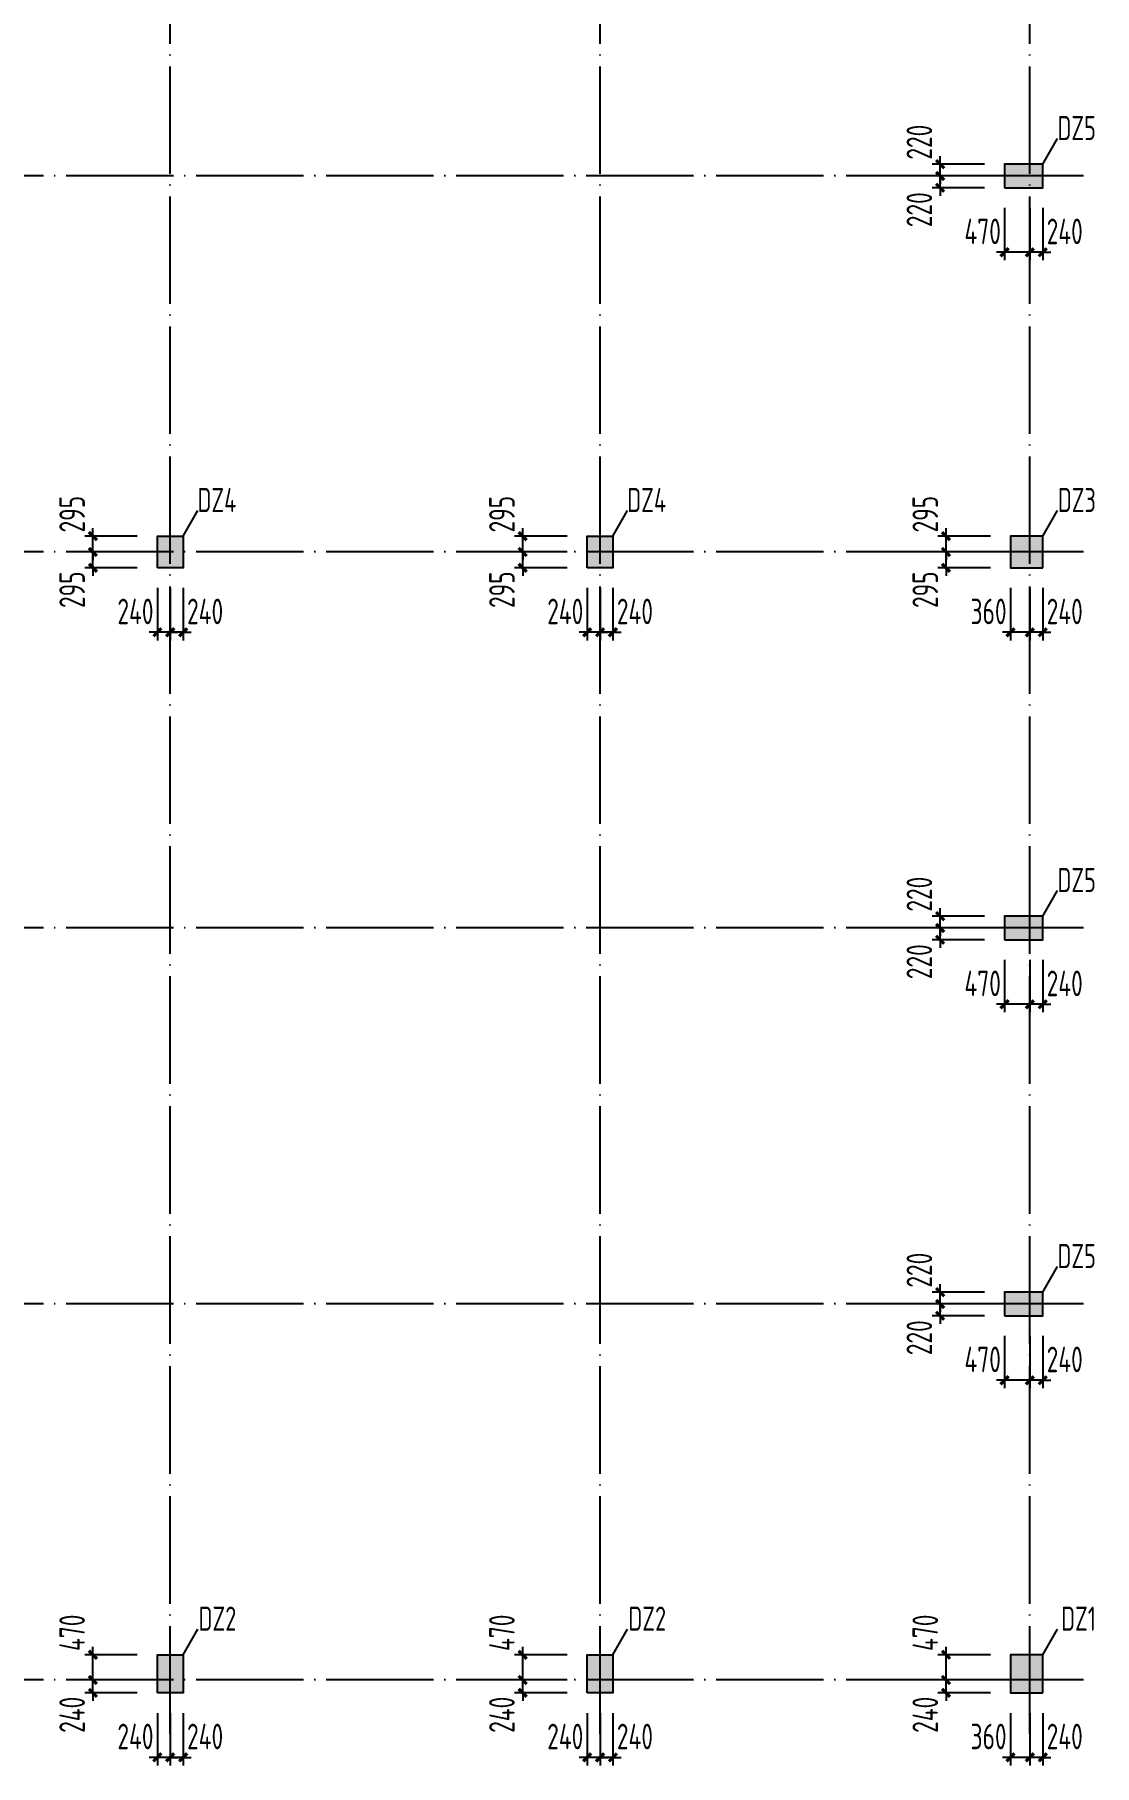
# Model space of a CAD drawing. Extents: x 492302 to 683319, y -252071 to 755100.
# Drawn here: x 580964 to 600690, y 493179 to 525401 of the extents above; entities that cross this region are included whole.
import ezdxf
from ezdxf.enums import TextEntityAlignment as Align

# ---------------------------------------------------------------- set-up
doc = ezdxf.new("R2010")
doc.units = 0
doc.header["$LTSCALE"] = 1000
doc.header["$MEASUREMENT"] = 0
doc.linetypes.add('DOTE', pattern=[2.42, 2, -0.2, 0.02, -0.2])
doc.layers.get('Defpoints').update_dxf_attribs({"color": 250})
for name, color, linetype in [('COLU', 253, 'Continuous'), ('COLU_DIM', 3, 'Continuous'), ('COLU_HATCH', 251, 'Continuous'), ('DOTE', 14, 'DOTE'), ('STAIR', 3, 'Continuous')]:
    doc.layers.add(name, color=color, linetype=linetype)
doc.styles.add('TSSD_Dimension', font='Tssdeng.shx', dxfattribs={"width": 0.7, "bigfont": 'hztxt.shx'})
doc.styles.add('TSSD_REIN', font='tssdeng.shx', dxfattribs={"width": 0.7, "bigfont": 'tssdchn.shx'})
doc.dimstyles.new('TSSD_150_150', dxfattribs={"dimtxt": 475, "dimasz": 150, "dimexe": 150, "dimexo": 375, "dimgap": 150, "dimtad": 1, "dimdec": 0, "dimzin": 0, "dimdsep": 46, "dimtxsty": 'TSSD_Dimension', "dimblk": 'ARCHTICK', "dimcen": 0, "dimdle": 150, "dimclrt": 7, "dimadec": 0, "dimazin": 0, "dimtfac": 1, "dimtdec": 0, "dimtix": 1, "dimtmove": 2, "dimatfit": 3, "dimfxl": 0, "dimtolj": 1, "dimtzin": 0, "dimarcsym": 0})

# ---------------------------------------------------------------- blocks, each defined once
blk = doc.blocks.new('_ArchTick')
at = {"color": 0, "linetype": 'ByBlock', "const_width": 0.4}
blk.add_lwpolyline([(-0.5, -0.5), (0.5, 0.5)], dxfattribs=at)
blk = doc.blocks.new('*D362')
at = {"layer": 'COLU_DIM', "color": 0, "lineweight": -2}
for p, q in [((599489, 494154), (599489, 493179)), ((599729, 494154), (599729, 493179)), ((599489, 493329), (599339, 493329)), ((599729, 493329), (599489, 493329)), ((599729, 493329), (599879, 493329))]:
    blk.add_line(p, q, dxfattribs=at)
at = {"layer": 'Defpoints', "color": 0}
for p in [(599489, 494529), (599729, 494529), (599489, 493329)]:
    blk.add_point(p, dxfattribs=at)
at = {"layer": 'COLU_DIM', "color": 0, "lineweight": -2, "xscale": 150, "yscale": 150, "zscale": 150}
blk.add_blockref('_ArchTick', (599489, 493329), dxfattribs=at)
at = {"layer": 'COLU_DIM', "color": 0, "lineweight": -2, "xscale": 150, "yscale": 150, "zscale": 150, "rotation": 180}
blk.add_blockref('_ArchTick', (599729, 493329), dxfattribs=at)
at = {"layer": 'COLU_DIM', "color": 7, "insert": (600138, 493717), "char_height": 475, "attachment_point": 5, "style": 'TSSD_Dimension'}
blk.add_mtext('\\A1;240', dxfattribs=at)
blk = doc.blocks.new('*D363')
at = {"layer": 'COLU_DIM', "color": 0, "lineweight": -2}
for p, q in [((599129, 494154), (599129, 493179)), ((599489, 494154), (599489, 493179)), ((599639, 493329), (598979, 493329))]:
    blk.add_line(p, q, dxfattribs=at)
at = {"layer": 'Defpoints', "color": 0}
for p in [(599129, 494529), (599489, 494529), (599129, 493329)]:
    blk.add_point(p, dxfattribs=at)
at = {"layer": 'COLU_DIM', "color": 0, "lineweight": -2, "xscale": 150, "yscale": 150, "zscale": 150, "rotation": 180}
blk.add_blockref('_ArchTick', (599129, 493329), dxfattribs=at)
at = {"layer": 'COLU_DIM', "color": 0, "lineweight": -2, "xscale": 150, "yscale": 150, "zscale": 150}
blk.add_blockref('_ArchTick', (599489, 493329), dxfattribs=at)
at = {"layer": 'COLU_DIM', "color": 7, "insert": (598721, 493717), "char_height": 475, "attachment_point": 5, "style": 'TSSD_Dimension'}
blk.add_mtext('\\A1;360', dxfattribs=at)
blk = doc.blocks.new('*D364')
at = {"layer": 'COLU_DIM', "color": 0, "lineweight": -2}
for p, q in [((598754, 494769), (597779, 494769)), ((597929, 494769), (597929, 494919)), ((597929, 494529), (597929, 494769)), ((598754, 494529), (597779, 494529)), ((597929, 494529), (597929, 494379))]:
    blk.add_line(p, q, dxfattribs=at)
at = {"layer": 'Defpoints', "color": 0}
for p in [(597929, 494769), (599129, 494769), (599129, 494529)]:
    blk.add_point(p, dxfattribs=at)
at = {"layer": 'COLU_DIM', "color": 0, "lineweight": -2, "xscale": 150, "yscale": 150, "zscale": 150}
for p, rotation in [((597929, 494769), 270), ((597929, 494529), 90)]:
    blk.add_blockref('_ArchTick', p, dxfattribs=dict(at, rotation=rotation))
at = {"layer": 'COLU_DIM', "color": 7, "insert": (597542, 494121), "char_height": 475, "attachment_point": 5, "rotation": 90, "style": 'TSSD_Dimension'}
blk.add_mtext('\\A1;240', dxfattribs=at)
blk = doc.blocks.new('*D365')
at = {"layer": 'COLU_DIM', "color": 0, "lineweight": -2}
for p, q in [((597929, 494619), (597929, 495389)), ((598754, 495239), (597779, 495239)), ((598754, 494769), (597779, 494769))]:
    blk.add_line(p, q, dxfattribs=at)
at = {"layer": 'Defpoints', "color": 0}
for p in [(597929, 495239), (599129, 495239), (599129, 494769)]:
    blk.add_point(p, dxfattribs=at)
at = {"layer": 'COLU_DIM', "color": 0, "lineweight": -2, "xscale": 150, "yscale": 150, "zscale": 150}
for p, rotation in [((597929, 495239), 90), ((597929, 494769), 270)]:
    blk.add_blockref('_ArchTick', p, dxfattribs=dict(at, rotation=rotation))
at = {"layer": 'COLU_DIM', "color": 7, "insert": (597542, 495648), "char_height": 475, "attachment_point": 5, "rotation": 90, "style": 'TSSD_Dimension'}
blk.add_mtext('\\A1;470', dxfattribs=at)
blk = doc.blocks.new('*D268')
at = {"layer": 'COLU_DIM', "color": 0, "lineweight": -2}
for p, q in [((583489, 494154), (583489, 493179)), ((583729, 494154), (583729, 493179)), ((583489, 493329), (583339, 493329)), ((583729, 493329), (583489, 493329)), ((583729, 493329), (583879, 493329))]:
    blk.add_line(p, q, dxfattribs=at)
at = {"layer": 'Defpoints', "color": 0}
for p in [(583489, 494529), (583729, 494529), (583489, 493329)]:
    blk.add_point(p, dxfattribs=at)
at = {"layer": 'COLU_DIM', "color": 0, "lineweight": -2, "xscale": 150, "yscale": 150, "zscale": 150}
blk.add_blockref('_ArchTick', (583489, 493329), dxfattribs=at)
at = {"layer": 'COLU_DIM', "color": 0, "lineweight": -2, "xscale": 150, "yscale": 150, "zscale": 150, "rotation": 180}
blk.add_blockref('_ArchTick', (583729, 493329), dxfattribs=at)
at = {"layer": 'COLU_DIM', "color": 7, "insert": (584138, 493717), "char_height": 475, "attachment_point": 5, "style": 'TSSD_Dimension'}
blk.add_mtext('\\A1;240', dxfattribs=at)
blk = doc.blocks.new('*D269')
at = {"layer": 'COLU_DIM', "color": 0, "lineweight": -2}
for p, q in [((583249, 494154), (583249, 493179)), ((583489, 494154), (583489, 493179)), ((583249, 493329), (583099, 493329)), ((583489, 493329), (583249, 493329)), ((583489, 493329), (583639, 493329))]:
    blk.add_line(p, q, dxfattribs=at)
at = {"layer": 'Defpoints', "color": 0}
for p in [(583249, 494529), (583489, 494529), (583249, 493329)]:
    blk.add_point(p, dxfattribs=at)
at = {"layer": 'COLU_DIM', "color": 0, "lineweight": -2, "xscale": 150, "yscale": 150, "zscale": 150}
blk.add_blockref('_ArchTick', (583249, 493329), dxfattribs=at)
at = {"layer": 'COLU_DIM', "color": 0, "lineweight": -2, "xscale": 150, "yscale": 150, "zscale": 150, "rotation": 180}
blk.add_blockref('_ArchTick', (583489, 493329), dxfattribs=at)
at = {"layer": 'COLU_DIM', "color": 7, "insert": (582841, 493717), "char_height": 475, "attachment_point": 5, "style": 'TSSD_Dimension'}
blk.add_mtext('\\A1;240', dxfattribs=at)
blk = doc.blocks.new('*D270')
at = {"layer": 'COLU_DIM', "color": 0, "lineweight": -2}
for p, q in [((582874, 494769), (581899, 494769)), ((582049, 494769), (582049, 494919)), ((582049, 494529), (582049, 494769)), ((582874, 494529), (581899, 494529)), ((582049, 494529), (582049, 494379))]:
    blk.add_line(p, q, dxfattribs=at)
at = {"layer": 'Defpoints', "color": 0}
for p in [(582049, 494769), (583249, 494769), (583249, 494529)]:
    blk.add_point(p, dxfattribs=at)
at = {"layer": 'COLU_DIM', "color": 0, "lineweight": -2, "xscale": 150, "yscale": 150, "zscale": 150}
for p, rotation in [((582049, 494769), 270), ((582049, 494529), 90)]:
    blk.add_blockref('_ArchTick', p, dxfattribs=dict(at, rotation=rotation))
at = {"layer": 'COLU_DIM', "color": 7, "insert": (581662, 494121), "char_height": 475, "attachment_point": 5, "rotation": 90, "style": 'TSSD_Dimension'}
blk.add_mtext('\\A1;240', dxfattribs=at)
blk = doc.blocks.new('*D271')
at = {"layer": 'COLU_DIM', "color": 0, "lineweight": -2}
for p, q in [((582049, 494619), (582049, 495389)), ((582874, 495239), (581899, 495239)), ((582874, 494769), (581899, 494769))]:
    blk.add_line(p, q, dxfattribs=at)
at = {"layer": 'Defpoints', "color": 0}
for p in [(582049, 495239), (583249, 495239), (583249, 494769)]:
    blk.add_point(p, dxfattribs=at)
at = {"layer": 'COLU_DIM', "color": 0, "lineweight": -2, "xscale": 150, "yscale": 150, "zscale": 150}
for p, rotation in [((582049, 495239), 90), ((582049, 494769), 270)]:
    blk.add_blockref('_ArchTick', p, dxfattribs=dict(at, rotation=rotation))
at = {"layer": 'COLU_DIM', "color": 7, "insert": (581662, 495648), "char_height": 475, "attachment_point": 5, "rotation": 90, "style": 'TSSD_Dimension'}
blk.add_mtext('\\A1;470', dxfattribs=at)
blk = doc.blocks.new('*D276')
at = {"layer": 'COLU_DIM', "color": 0, "lineweight": -2}
for p, q in [((591489, 494154), (591489, 493179)), ((591729, 494154), (591729, 493179)), ((591489, 493329), (591339, 493329)), ((591729, 493329), (591489, 493329)), ((591729, 493329), (591879, 493329))]:
    blk.add_line(p, q, dxfattribs=at)
at = {"layer": 'Defpoints', "color": 0}
for p in [(591489, 494529), (591729, 494529), (591489, 493329)]:
    blk.add_point(p, dxfattribs=at)
at = {"layer": 'COLU_DIM', "color": 0, "lineweight": -2, "xscale": 150, "yscale": 150, "zscale": 150}
blk.add_blockref('_ArchTick', (591489, 493329), dxfattribs=at)
at = {"layer": 'COLU_DIM', "color": 0, "lineweight": -2, "xscale": 150, "yscale": 150, "zscale": 150, "rotation": 180}
blk.add_blockref('_ArchTick', (591729, 493329), dxfattribs=at)
at = {"layer": 'COLU_DIM', "color": 7, "insert": (592138, 493717), "char_height": 475, "attachment_point": 5, "style": 'TSSD_Dimension'}
blk.add_mtext('\\A1;240', dxfattribs=at)
blk = doc.blocks.new('*D277')
at = {"layer": 'COLU_DIM', "color": 0, "lineweight": -2}
for p, q in [((591249, 494154), (591249, 493179)), ((591489, 494154), (591489, 493179)), ((591249, 493329), (591099, 493329)), ((591489, 493329), (591249, 493329)), ((591489, 493329), (591639, 493329))]:
    blk.add_line(p, q, dxfattribs=at)
at = {"layer": 'Defpoints', "color": 0}
for p in [(591249, 494529), (591489, 494529), (591249, 493329)]:
    blk.add_point(p, dxfattribs=at)
at = {"layer": 'COLU_DIM', "color": 0, "lineweight": -2, "xscale": 150, "yscale": 150, "zscale": 150}
blk.add_blockref('_ArchTick', (591249, 493329), dxfattribs=at)
at = {"layer": 'COLU_DIM', "color": 0, "lineweight": -2, "xscale": 150, "yscale": 150, "zscale": 150, "rotation": 180}
blk.add_blockref('_ArchTick', (591489, 493329), dxfattribs=at)
at = {"layer": 'COLU_DIM', "color": 7, "insert": (590841, 493717), "char_height": 475, "attachment_point": 5, "style": 'TSSD_Dimension'}
blk.add_mtext('\\A1;240', dxfattribs=at)
blk = doc.blocks.new('*D278')
at = {"layer": 'COLU_DIM', "color": 0, "lineweight": -2}
for p, q in [((590874, 494769), (589899, 494769)), ((590049, 494769), (590049, 494919)), ((590049, 494529), (590049, 494769)), ((590874, 494529), (589899, 494529)), ((590049, 494529), (590049, 494379))]:
    blk.add_line(p, q, dxfattribs=at)
at = {"layer": 'Defpoints', "color": 0}
for p in [(590049, 494769), (591249, 494769), (591249, 494529)]:
    blk.add_point(p, dxfattribs=at)
at = {"layer": 'COLU_DIM', "color": 0, "lineweight": -2, "xscale": 150, "yscale": 150, "zscale": 150}
for p, rotation in [((590049, 494769), 270), ((590049, 494529), 90)]:
    blk.add_blockref('_ArchTick', p, dxfattribs=dict(at, rotation=rotation))
at = {"layer": 'COLU_DIM', "color": 7, "insert": (589662, 494121), "char_height": 475, "attachment_point": 5, "rotation": 90, "style": 'TSSD_Dimension'}
blk.add_mtext('\\A1;240', dxfattribs=at)
blk = doc.blocks.new('*D279')
at = {"layer": 'COLU_DIM', "color": 0, "lineweight": -2}
for p, q in [((590049, 494619), (590049, 495389)), ((590874, 495239), (589899, 495239)), ((590874, 494769), (589899, 494769))]:
    blk.add_line(p, q, dxfattribs=at)
at = {"layer": 'Defpoints', "color": 0}
for p in [(590049, 495239), (591249, 495239), (591249, 494769)]:
    blk.add_point(p, dxfattribs=at)
at = {"layer": 'COLU_DIM', "color": 0, "lineweight": -2, "xscale": 150, "yscale": 150, "zscale": 150}
for p, rotation in [((590049, 495239), 90), ((590049, 494769), 270)]:
    blk.add_blockref('_ArchTick', p, dxfattribs=dict(at, rotation=rotation))
at = {"layer": 'COLU_DIM', "color": 7, "insert": (589662, 495648), "char_height": 475, "attachment_point": 5, "rotation": 90, "style": 'TSSD_Dimension'}
blk.add_mtext('\\A1;470', dxfattribs=at)
blk = doc.blocks.new('*D292')
at = {"layer": 'COLU_DIM', "color": 0, "lineweight": -2}
for p, q in [((599489, 515099), (599489, 514124)), ((599729, 515099), (599729, 514124)), ((599489, 514274), (599339, 514274)), ((599729, 514274), (599489, 514274)), ((599729, 514274), (599879, 514274))]:
    blk.add_line(p, q, dxfattribs=at)
at = {"layer": 'Defpoints', "color": 0}
for p in [(599489, 515474), (599729, 515474), (599489, 514274)]:
    blk.add_point(p, dxfattribs=at)
at = {"layer": 'COLU_DIM', "color": 0, "lineweight": -2, "xscale": 150, "yscale": 150, "zscale": 150}
blk.add_blockref('_ArchTick', (599489, 514274), dxfattribs=at)
at = {"layer": 'COLU_DIM', "color": 0, "lineweight": -2, "xscale": 150, "yscale": 150, "zscale": 150, "rotation": 180}
blk.add_blockref('_ArchTick', (599729, 514274), dxfattribs=at)
at = {"layer": 'COLU_DIM', "color": 7, "insert": (600138, 514662), "char_height": 475, "attachment_point": 5, "style": 'TSSD_Dimension'}
blk.add_mtext('\\A1;240', dxfattribs=at)
blk = doc.blocks.new('*D293')
at = {"layer": 'COLU_DIM', "color": 0, "lineweight": -2}
for p, q in [((599129, 515099), (599129, 514124)), ((599489, 515099), (599489, 514124)), ((599639, 514274), (598979, 514274))]:
    blk.add_line(p, q, dxfattribs=at)
at = {"layer": 'Defpoints', "color": 0}
for p in [(599129, 515474), (599489, 515474), (599129, 514274)]:
    blk.add_point(p, dxfattribs=at)
at = {"layer": 'COLU_DIM', "color": 0, "lineweight": -2, "xscale": 150, "yscale": 150, "zscale": 150, "rotation": 180}
blk.add_blockref('_ArchTick', (599129, 514274), dxfattribs=at)
at = {"layer": 'COLU_DIM', "color": 0, "lineweight": -2, "xscale": 150, "yscale": 150, "zscale": 150}
blk.add_blockref('_ArchTick', (599489, 514274), dxfattribs=at)
at = {"layer": 'COLU_DIM', "color": 7, "insert": (598721, 514662), "char_height": 475, "attachment_point": 5, "style": 'TSSD_Dimension'}
blk.add_mtext('\\A1;360', dxfattribs=at)
blk = doc.blocks.new('*D294')
at = {"layer": 'COLU_DIM', "color": 0, "lineweight": -2}
for p, q in [((597929, 515769), (597929, 515919)), ((598754, 515769), (597779, 515769)), ((597929, 515474), (597929, 515769)), ((598754, 515474), (597779, 515474)), ((597929, 515474), (597929, 515324))]:
    blk.add_line(p, q, dxfattribs=at)
at = {"layer": 'Defpoints', "color": 0}
for p in [(597929, 515769), (599129, 515769), (599129, 515474)]:
    blk.add_point(p, dxfattribs=at)
at = {"layer": 'COLU_DIM', "color": 0, "lineweight": -2, "xscale": 150, "yscale": 150, "zscale": 150}
for p, rotation in [((597929, 515769), 270), ((597929, 515474), 90)]:
    blk.add_blockref('_ArchTick', p, dxfattribs=dict(at, rotation=rotation))
at = {"layer": 'COLU_DIM', "color": 7, "insert": (597542, 515066), "char_height": 475, "attachment_point": 5, "rotation": 90, "style": 'TSSD_Dimension'}
blk.add_mtext('\\A1;295', dxfattribs=at)
blk = doc.blocks.new('*D295')
at = {"layer": 'COLU_DIM', "color": 0, "lineweight": -2}
for p, q in [((597929, 516064), (597929, 516214)), ((598754, 516064), (597779, 516064)), ((597929, 515769), (597929, 516064)), ((598754, 515769), (597779, 515769)), ((597929, 515769), (597929, 515619))]:
    blk.add_line(p, q, dxfattribs=at)
at = {"layer": 'Defpoints', "color": 0}
for p in [(597929, 516064), (599129, 516064), (599129, 515769)]:
    blk.add_point(p, dxfattribs=at)
at = {"layer": 'COLU_DIM', "color": 0, "lineweight": -2, "xscale": 150, "yscale": 150, "zscale": 150}
for p, rotation in [((597929, 516064), 270), ((597929, 515769), 90)]:
    blk.add_blockref('_ArchTick', p, dxfattribs=dict(at, rotation=rotation))
at = {"layer": 'COLU_DIM', "color": 7, "insert": (597542, 516473), "char_height": 475, "attachment_point": 5, "rotation": 90, "style": 'TSSD_Dimension'}
blk.add_mtext('\\A1;295', dxfattribs=at)
blk = doc.blocks.new('*D316')
at = {"layer": 'COLU_DIM', "color": 0, "lineweight": -2}
for p, q in [((583489, 515099), (583489, 514124)), ((583729, 515099), (583729, 514124)), ((583489, 514274), (583339, 514274)), ((583729, 514274), (583489, 514274)), ((583729, 514274), (583879, 514274))]:
    blk.add_line(p, q, dxfattribs=at)
at = {"layer": 'Defpoints', "color": 0}
for p in [(583489, 515474), (583729, 515474), (583489, 514274)]:
    blk.add_point(p, dxfattribs=at)
at = {"layer": 'COLU_DIM', "color": 0, "lineweight": -2, "xscale": 150, "yscale": 150, "zscale": 150}
blk.add_blockref('_ArchTick', (583489, 514274), dxfattribs=at)
at = {"layer": 'COLU_DIM', "color": 0, "lineweight": -2, "xscale": 150, "yscale": 150, "zscale": 150, "rotation": 180}
blk.add_blockref('_ArchTick', (583729, 514274), dxfattribs=at)
at = {"layer": 'COLU_DIM', "color": 7, "insert": (584138, 514662), "char_height": 475, "attachment_point": 5, "style": 'TSSD_Dimension'}
blk.add_mtext('\\A1;240', dxfattribs=at)
blk = doc.blocks.new('*D317')
at = {"layer": 'COLU_DIM', "color": 0, "lineweight": -2}
for p, q in [((583249, 515099), (583249, 514124)), ((583489, 515099), (583489, 514124)), ((583249, 514274), (583099, 514274)), ((583489, 514274), (583249, 514274)), ((583489, 514274), (583639, 514274))]:
    blk.add_line(p, q, dxfattribs=at)
at = {"layer": 'Defpoints', "color": 0}
for p in [(583249, 515474), (583489, 515474), (583249, 514274)]:
    blk.add_point(p, dxfattribs=at)
at = {"layer": 'COLU_DIM', "color": 0, "lineweight": -2, "xscale": 150, "yscale": 150, "zscale": 150}
blk.add_blockref('_ArchTick', (583249, 514274), dxfattribs=at)
at = {"layer": 'COLU_DIM', "color": 0, "lineweight": -2, "xscale": 150, "yscale": 150, "zscale": 150, "rotation": 180}
blk.add_blockref('_ArchTick', (583489, 514274), dxfattribs=at)
at = {"layer": 'COLU_DIM', "color": 7, "insert": (582841, 514662), "char_height": 475, "attachment_point": 5, "style": 'TSSD_Dimension'}
blk.add_mtext('\\A1;240', dxfattribs=at)
blk = doc.blocks.new('*D318')
at = {"layer": 'COLU_DIM', "color": 0, "lineweight": -2}
for p, q in [((582049, 515769), (582049, 515919)), ((582874, 515769), (581899, 515769)), ((582049, 515474), (582049, 515769)), ((582874, 515474), (581899, 515474)), ((582049, 515474), (582049, 515324))]:
    blk.add_line(p, q, dxfattribs=at)
at = {"layer": 'Defpoints', "color": 0}
for p in [(582049, 515769), (583249, 515769), (583249, 515474)]:
    blk.add_point(p, dxfattribs=at)
at = {"layer": 'COLU_DIM', "color": 0, "lineweight": -2, "xscale": 150, "yscale": 150, "zscale": 150}
for p, rotation in [((582049, 515769), 270), ((582049, 515474), 90)]:
    blk.add_blockref('_ArchTick', p, dxfattribs=dict(at, rotation=rotation))
at = {"layer": 'COLU_DIM', "color": 7, "insert": (581662, 515066), "char_height": 475, "attachment_point": 5, "rotation": 90, "style": 'TSSD_Dimension'}
blk.add_mtext('\\A1;295', dxfattribs=at)
blk = doc.blocks.new('*D319')
at = {"layer": 'COLU_DIM', "color": 0, "lineweight": -2}
for p, q in [((582049, 516064), (582049, 516214)), ((582874, 516064), (581899, 516064)), ((582049, 515769), (582049, 516064)), ((582874, 515769), (581899, 515769)), ((582049, 515769), (582049, 515619))]:
    blk.add_line(p, q, dxfattribs=at)
at = {"layer": 'Defpoints', "color": 0}
for p in [(582049, 516064), (583249, 516064), (583249, 515769)]:
    blk.add_point(p, dxfattribs=at)
at = {"layer": 'COLU_DIM', "color": 0, "lineweight": -2, "xscale": 150, "yscale": 150, "zscale": 150}
for p, rotation in [((582049, 516064), 270), ((582049, 515769), 90)]:
    blk.add_blockref('_ArchTick', p, dxfattribs=dict(at, rotation=rotation))
at = {"layer": 'COLU_DIM', "color": 7, "insert": (581662, 516473), "char_height": 475, "attachment_point": 5, "rotation": 90, "style": 'TSSD_Dimension'}
blk.add_mtext('\\A1;295', dxfattribs=at)
blk = doc.blocks.new('*D320')
at = {"layer": 'COLU_DIM', "color": 0, "lineweight": -2}
for p, q in [((591489, 515099), (591489, 514124)), ((591729, 515099), (591729, 514124)), ((591489, 514274), (591339, 514274)), ((591729, 514274), (591489, 514274)), ((591729, 514274), (591879, 514274))]:
    blk.add_line(p, q, dxfattribs=at)
at = {"layer": 'Defpoints', "color": 0}
for p in [(591489, 515474), (591729, 515474), (591489, 514274)]:
    blk.add_point(p, dxfattribs=at)
at = {"layer": 'COLU_DIM', "color": 0, "lineweight": -2, "xscale": 150, "yscale": 150, "zscale": 150}
blk.add_blockref('_ArchTick', (591489, 514274), dxfattribs=at)
at = {"layer": 'COLU_DIM', "color": 0, "lineweight": -2, "xscale": 150, "yscale": 150, "zscale": 150, "rotation": 180}
blk.add_blockref('_ArchTick', (591729, 514274), dxfattribs=at)
at = {"layer": 'COLU_DIM', "color": 7, "insert": (592138, 514662), "char_height": 475, "attachment_point": 5, "style": 'TSSD_Dimension'}
blk.add_mtext('\\A1;240', dxfattribs=at)
blk = doc.blocks.new('*D321')
at = {"layer": 'COLU_DIM', "color": 0, "lineweight": -2}
for p, q in [((591249, 515099), (591249, 514124)), ((591489, 515099), (591489, 514124)), ((591249, 514274), (591099, 514274)), ((591489, 514274), (591249, 514274)), ((591489, 514274), (591639, 514274))]:
    blk.add_line(p, q, dxfattribs=at)
at = {"layer": 'Defpoints', "color": 0}
for p in [(591249, 515474), (591489, 515474), (591249, 514274)]:
    blk.add_point(p, dxfattribs=at)
at = {"layer": 'COLU_DIM', "color": 0, "lineweight": -2, "xscale": 150, "yscale": 150, "zscale": 150}
blk.add_blockref('_ArchTick', (591249, 514274), dxfattribs=at)
at = {"layer": 'COLU_DIM', "color": 0, "lineweight": -2, "xscale": 150, "yscale": 150, "zscale": 150, "rotation": 180}
blk.add_blockref('_ArchTick', (591489, 514274), dxfattribs=at)
at = {"layer": 'COLU_DIM', "color": 7, "insert": (590841, 514662), "char_height": 475, "attachment_point": 5, "style": 'TSSD_Dimension'}
blk.add_mtext('\\A1;240', dxfattribs=at)
blk = doc.blocks.new('*D322')
at = {"layer": 'COLU_DIM', "color": 0, "lineweight": -2}
for p, q in [((590049, 515769), (590049, 515919)), ((590874, 515769), (589899, 515769)), ((590049, 515474), (590049, 515769)), ((590874, 515474), (589899, 515474)), ((590049, 515474), (590049, 515324))]:
    blk.add_line(p, q, dxfattribs=at)
at = {"layer": 'Defpoints', "color": 0}
for p in [(590049, 515769), (591249, 515769), (591249, 515474)]:
    blk.add_point(p, dxfattribs=at)
at = {"layer": 'COLU_DIM', "color": 0, "lineweight": -2, "xscale": 150, "yscale": 150, "zscale": 150}
for p, rotation in [((590049, 515769), 270), ((590049, 515474), 90)]:
    blk.add_blockref('_ArchTick', p, dxfattribs=dict(at, rotation=rotation))
at = {"layer": 'COLU_DIM', "color": 7, "insert": (589662, 515066), "char_height": 475, "attachment_point": 5, "rotation": 90, "style": 'TSSD_Dimension'}
blk.add_mtext('\\A1;295', dxfattribs=at)
blk = doc.blocks.new('*D323')
at = {"layer": 'COLU_DIM', "color": 0, "lineweight": -2}
for p, q in [((590049, 516064), (590049, 516214)), ((590874, 516064), (589899, 516064)), ((590049, 515769), (590049, 516064)), ((590874, 515769), (589899, 515769)), ((590049, 515769), (590049, 515619))]:
    blk.add_line(p, q, dxfattribs=at)
at = {"layer": 'Defpoints', "color": 0}
for p in [(590049, 516064), (591249, 516064), (591249, 515769)]:
    blk.add_point(p, dxfattribs=at)
at = {"layer": 'COLU_DIM', "color": 0, "lineweight": -2, "xscale": 150, "yscale": 150, "zscale": 150}
for p, rotation in [((590049, 516064), 270), ((590049, 515769), 90)]:
    blk.add_blockref('_ArchTick', p, dxfattribs=dict(at, rotation=rotation))
at = {"layer": 'COLU_DIM', "color": 7, "insert": (589662, 516473), "char_height": 475, "attachment_point": 5, "rotation": 90, "style": 'TSSD_Dimension'}
blk.add_mtext('\\A1;295', dxfattribs=at)
blk = doc.blocks.new('*D340')
at = {"layer": 'COLU_DIM', "color": 0, "lineweight": -2}
for p, q in [((599489, 501174), (599489, 500199)), ((599729, 501174), (599729, 500199)), ((599489, 500349), (599339, 500349)), ((599729, 500349), (599489, 500349)), ((599729, 500349), (599879, 500349))]:
    blk.add_line(p, q, dxfattribs=at)
at = {"layer": 'Defpoints', "color": 0}
for p in [(599489, 501549), (599729, 501549), (599489, 500349)]:
    blk.add_point(p, dxfattribs=at)
at = {"layer": 'COLU_DIM', "color": 0, "lineweight": -2, "xscale": 150, "yscale": 150, "zscale": 150}
blk.add_blockref('_ArchTick', (599489, 500349), dxfattribs=at)
at = {"layer": 'COLU_DIM', "color": 0, "lineweight": -2, "xscale": 150, "yscale": 150, "zscale": 150, "rotation": 180}
blk.add_blockref('_ArchTick', (599729, 500349), dxfattribs=at)
at = {"layer": 'COLU_DIM', "color": 7, "insert": (600138, 500737), "char_height": 475, "attachment_point": 5, "style": 'TSSD_Dimension'}
blk.add_mtext('\\A1;240', dxfattribs=at)
blk = doc.blocks.new('*D341')
at = {"layer": 'COLU_DIM', "color": 0, "lineweight": -2}
for p, q in [((599019, 501174), (599019, 500199)), ((599489, 501174), (599489, 500199)), ((599639, 500349), (598869, 500349))]:
    blk.add_line(p, q, dxfattribs=at)
at = {"layer": 'Defpoints', "color": 0}
for p in [(599019, 501549), (599489, 501549), (599019, 500349)]:
    blk.add_point(p, dxfattribs=at)
at = {"layer": 'COLU_DIM', "color": 0, "lineweight": -2, "xscale": 150, "yscale": 150, "zscale": 150, "rotation": 180}
blk.add_blockref('_ArchTick', (599019, 500349), dxfattribs=at)
at = {"layer": 'COLU_DIM', "color": 0, "lineweight": -2, "xscale": 150, "yscale": 150, "zscale": 150}
blk.add_blockref('_ArchTick', (599489, 500349), dxfattribs=at)
at = {"layer": 'COLU_DIM', "color": 7, "insert": (598611, 500737), "char_height": 475, "attachment_point": 5, "style": 'TSSD_Dimension'}
blk.add_mtext('\\A1;470', dxfattribs=at)
blk = doc.blocks.new('*D342')
at = {"layer": 'COLU_DIM', "color": 0, "lineweight": -2}
for p, q in [((598644, 501769), (597669, 501769)), ((597819, 501769), (597819, 501919)), ((597819, 501549), (597819, 501769)), ((598644, 501549), (597669, 501549)), ((597819, 501549), (597819, 501399))]:
    blk.add_line(p, q, dxfattribs=at)
at = {"layer": 'Defpoints', "color": 0}
for p in [(597819, 501769), (599019, 501769), (599019, 501549)]:
    blk.add_point(p, dxfattribs=at)
at = {"layer": 'COLU_DIM', "color": 0, "lineweight": -2, "xscale": 150, "yscale": 150, "zscale": 150}
for p, rotation in [((597819, 501769), 270), ((597819, 501549), 90)]:
    blk.add_blockref('_ArchTick', p, dxfattribs=dict(at, rotation=rotation))
at = {"layer": 'COLU_DIM', "color": 7, "insert": (597432, 501141), "char_height": 475, "attachment_point": 5, "rotation": 90, "style": 'TSSD_Dimension'}
blk.add_mtext('\\A1;220', dxfattribs=at)
blk = doc.blocks.new('*D343')
at = {"layer": 'COLU_DIM', "color": 0, "lineweight": -2}
for p, q in [((597819, 501989), (597819, 502139)), ((598644, 501989), (597669, 501989)), ((598644, 501769), (597669, 501769)), ((597819, 501769), (597819, 501989)), ((597819, 501769), (597819, 501619))]:
    blk.add_line(p, q, dxfattribs=at)
at = {"layer": 'Defpoints', "color": 0}
for p in [(597819, 501989), (599019, 501989), (599019, 501769)]:
    blk.add_point(p, dxfattribs=at)
at = {"layer": 'COLU_DIM', "color": 0, "lineweight": -2, "xscale": 150, "yscale": 150, "zscale": 150}
for p, rotation in [((597819, 501989), 270), ((597819, 501769), 90)]:
    blk.add_blockref('_ArchTick', p, dxfattribs=dict(at, rotation=rotation))
at = {"layer": 'COLU_DIM', "color": 7, "insert": (597432, 502398), "char_height": 475, "attachment_point": 5, "rotation": 90, "style": 'TSSD_Dimension'}
blk.add_mtext('\\A1;220', dxfattribs=at)
blk = doc.blocks.new('*D344')
at = {"layer": 'COLU_DIM', "color": 0, "lineweight": -2}
for p, q in [((599489, 508174), (599489, 507199)), ((599729, 508174), (599729, 507199)), ((599489, 507349), (599339, 507349)), ((599729, 507349), (599489, 507349)), ((599729, 507349), (599879, 507349))]:
    blk.add_line(p, q, dxfattribs=at)
at = {"layer": 'Defpoints', "color": 0}
for p in [(599489, 508549), (599729, 508549), (599489, 507349)]:
    blk.add_point(p, dxfattribs=at)
at = {"layer": 'COLU_DIM', "color": 0, "lineweight": -2, "xscale": 150, "yscale": 150, "zscale": 150}
blk.add_blockref('_ArchTick', (599489, 507349), dxfattribs=at)
at = {"layer": 'COLU_DIM', "color": 0, "lineweight": -2, "xscale": 150, "yscale": 150, "zscale": 150, "rotation": 180}
blk.add_blockref('_ArchTick', (599729, 507349), dxfattribs=at)
at = {"layer": 'COLU_DIM', "color": 7, "insert": (600138, 507737), "char_height": 475, "attachment_point": 5, "style": 'TSSD_Dimension'}
blk.add_mtext('\\A1;240', dxfattribs=at)
blk = doc.blocks.new('*D345')
at = {"layer": 'COLU_DIM', "color": 0, "lineweight": -2}
for p, q in [((599019, 508174), (599019, 507199)), ((599489, 508174), (599489, 507199)), ((599639, 507349), (598869, 507349))]:
    blk.add_line(p, q, dxfattribs=at)
at = {"layer": 'Defpoints', "color": 0}
for p in [(599019, 508549), (599489, 508549), (599019, 507349)]:
    blk.add_point(p, dxfattribs=at)
at = {"layer": 'COLU_DIM', "color": 0, "lineweight": -2, "xscale": 150, "yscale": 150, "zscale": 150, "rotation": 180}
blk.add_blockref('_ArchTick', (599019, 507349), dxfattribs=at)
at = {"layer": 'COLU_DIM', "color": 0, "lineweight": -2, "xscale": 150, "yscale": 150, "zscale": 150}
blk.add_blockref('_ArchTick', (599489, 507349), dxfattribs=at)
at = {"layer": 'COLU_DIM', "color": 7, "insert": (598611, 507737), "char_height": 475, "attachment_point": 5, "style": 'TSSD_Dimension'}
blk.add_mtext('\\A1;470', dxfattribs=at)
blk = doc.blocks.new('*D346')
at = {"layer": 'COLU_DIM', "color": 0, "lineweight": -2}
for p, q in [((597819, 508769), (597819, 508919)), ((598644, 508769), (597669, 508769)), ((598644, 508549), (597669, 508549)), ((597819, 508549), (597819, 508769)), ((597819, 508549), (597819, 508399))]:
    blk.add_line(p, q, dxfattribs=at)
at = {"layer": 'Defpoints', "color": 0}
for p in [(597819, 508769), (599019, 508769), (599019, 508549)]:
    blk.add_point(p, dxfattribs=at)
at = {"layer": 'COLU_DIM', "color": 0, "lineweight": -2, "xscale": 150, "yscale": 150, "zscale": 150}
for p, rotation in [((597819, 508769), 270), ((597819, 508549), 90)]:
    blk.add_blockref('_ArchTick', p, dxfattribs=dict(at, rotation=rotation))
at = {"layer": 'COLU_DIM', "color": 7, "insert": (597432, 508141), "char_height": 475, "attachment_point": 5, "rotation": 90, "style": 'TSSD_Dimension'}
blk.add_mtext('\\A1;220', dxfattribs=at)
blk = doc.blocks.new('*D347')
at = {"layer": 'COLU_DIM', "color": 0, "lineweight": -2}
for p, q in [((597819, 508989), (597819, 509139)), ((598644, 508989), (597669, 508989)), ((597819, 508769), (597819, 508989)), ((598644, 508769), (597669, 508769)), ((597819, 508769), (597819, 508619))]:
    blk.add_line(p, q, dxfattribs=at)
at = {"layer": 'Defpoints', "color": 0}
for p in [(597819, 508989), (599019, 508989), (599019, 508769)]:
    blk.add_point(p, dxfattribs=at)
at = {"layer": 'COLU_DIM', "color": 0, "lineweight": -2, "xscale": 150, "yscale": 150, "zscale": 150}
for p, rotation in [((597819, 508989), 270), ((597819, 508769), 90)]:
    blk.add_blockref('_ArchTick', p, dxfattribs=dict(at, rotation=rotation))
at = {"layer": 'COLU_DIM', "color": 7, "insert": (597432, 509398), "char_height": 475, "attachment_point": 5, "rotation": 90, "style": 'TSSD_Dimension'}
blk.add_mtext('\\A1;220', dxfattribs=at)
blk = doc.blocks.new('*D348')
at = {"layer": 'COLU_DIM', "color": 0, "lineweight": -2}
for p, q in [((599489, 522174), (599489, 521199)), ((599729, 522174), (599729, 521199)), ((599489, 521349), (599339, 521349)), ((599729, 521349), (599489, 521349)), ((599729, 521349), (599879, 521349))]:
    blk.add_line(p, q, dxfattribs=at)
at = {"layer": 'Defpoints', "color": 0}
for p in [(599489, 522549), (599729, 522549), (599489, 521349)]:
    blk.add_point(p, dxfattribs=at)
at = {"layer": 'COLU_DIM', "color": 0, "lineweight": -2, "xscale": 150, "yscale": 150, "zscale": 150}
blk.add_blockref('_ArchTick', (599489, 521349), dxfattribs=at)
at = {"layer": 'COLU_DIM', "color": 0, "lineweight": -2, "xscale": 150, "yscale": 150, "zscale": 150, "rotation": 180}
blk.add_blockref('_ArchTick', (599729, 521349), dxfattribs=at)
at = {"layer": 'COLU_DIM', "color": 7, "insert": (600138, 521737), "char_height": 475, "attachment_point": 5, "style": 'TSSD_Dimension'}
blk.add_mtext('\\A1;240', dxfattribs=at)
blk = doc.blocks.new('*D349')
at = {"layer": 'COLU_DIM', "color": 0, "lineweight": -2}
for p, q in [((599019, 522174), (599019, 521199)), ((599489, 522174), (599489, 521199)), ((599639, 521349), (598869, 521349))]:
    blk.add_line(p, q, dxfattribs=at)
at = {"layer": 'Defpoints', "color": 0}
for p in [(599019, 522549), (599489, 522549), (599019, 521349)]:
    blk.add_point(p, dxfattribs=at)
at = {"layer": 'COLU_DIM', "color": 0, "lineweight": -2, "xscale": 150, "yscale": 150, "zscale": 150, "rotation": 180}
blk.add_blockref('_ArchTick', (599019, 521349), dxfattribs=at)
at = {"layer": 'COLU_DIM', "color": 0, "lineweight": -2, "xscale": 150, "yscale": 150, "zscale": 150}
blk.add_blockref('_ArchTick', (599489, 521349), dxfattribs=at)
at = {"layer": 'COLU_DIM', "color": 7, "insert": (598611, 521737), "char_height": 475, "attachment_point": 5, "style": 'TSSD_Dimension'}
blk.add_mtext('\\A1;470', dxfattribs=at)
blk = doc.blocks.new('*D350')
at = {"layer": 'COLU_DIM', "color": 0, "lineweight": -2}
for p, q in [((598644, 522769), (597669, 522769)), ((597819, 522769), (597819, 522919)), ((597819, 522549), (597819, 522769)), ((598644, 522549), (597669, 522549)), ((597819, 522549), (597819, 522399))]:
    blk.add_line(p, q, dxfattribs=at)
at = {"layer": 'Defpoints', "color": 0}
for p in [(597819, 522769), (599019, 522769), (599019, 522549)]:
    blk.add_point(p, dxfattribs=at)
at = {"layer": 'COLU_DIM', "color": 0, "lineweight": -2, "xscale": 150, "yscale": 150, "zscale": 150}
for p, rotation in [((597819, 522769), 270), ((597819, 522549), 90)]:
    blk.add_blockref('_ArchTick', p, dxfattribs=dict(at, rotation=rotation))
at = {"layer": 'COLU_DIM', "color": 7, "insert": (597432, 522141), "char_height": 475, "attachment_point": 5, "rotation": 90, "style": 'TSSD_Dimension'}
blk.add_mtext('\\A1;220', dxfattribs=at)
blk = doc.blocks.new('*D351')
at = {"layer": 'COLU_DIM', "color": 0, "lineweight": -2}
for p, q in [((598644, 522989), (597669, 522989)), ((597819, 522989), (597819, 523139)), ((597819, 522769), (597819, 522989)), ((598644, 522769), (597669, 522769)), ((597819, 522769), (597819, 522619))]:
    blk.add_line(p, q, dxfattribs=at)
at = {"layer": 'Defpoints', "color": 0}
for p in [(597819, 522989), (599019, 522989), (599019, 522769)]:
    blk.add_point(p, dxfattribs=at)
at = {"layer": 'COLU_DIM', "color": 0, "lineweight": -2, "xscale": 150, "yscale": 150, "zscale": 150}
for p, rotation in [((597819, 522989), 270), ((597819, 522769), 90)]:
    blk.add_blockref('_ArchTick', p, dxfattribs=dict(at, rotation=rotation))
at = {"layer": 'COLU_DIM', "color": 7, "insert": (597432, 523398), "char_height": 475, "attachment_point": 5, "rotation": 90, "style": 'TSSD_Dimension'}
blk.add_mtext('\\A1;220', dxfattribs=at)

msp = doc.modelspace()

# ---------------------------------------------------------------- hatches: boundary and pattern name
at = {"layer": 'COLU_HATCH'}
for points in [[(599019.4, 522549.3), (599729.4, 522549.3), (599729.4, 522989.3), (599019.4, 522989.3)], [(583249.4, 515474.3), (583249.4, 516064.3), (583729.4, 516064.3), (583729.4, 515474.3)], [(591249.4, 515474.3), (591249.4, 516064.3), (591729.4, 516064.3), (591729.4, 515474.3)], [(599729.4, 515474.3), (599729.4, 516064.3), (599129.4, 516064.3), (599129.4, 515474.3)], [(599019.4, 508549.3), (599729.4, 508549.3), (599729.4, 508989.3), (599019.4, 508989.3)], [(599019.4, 501549.3), (599729.4, 501549.3), (599729.4, 501989.3), (599019.4, 501989.3)], [(583249.4, 494529.3), (583249.4, 495239.3), (583729.4, 495239.3), (583729.4, 494529.3)], [(591249.4, 494529.3), (591249.4, 495239.3), (591729.4, 495239.3), (591729.4, 494529.3)], [(599729.4, 494529.3), (599729.4, 495239.3), (599129.4, 495239.3), (599129.4, 494529.3)]]:
    msp.add_hatch(color=256, dxfattribs=at).paths.add_polyline_path(points)

# ---------------------------------------------------------------- linework, layer by layer
at = {"layer": 'COLU'}
for points in [[(599019.4, 522549.3), (599729.4, 522549.3), (599729.4, 522989.3), (599019.4, 522989.3)], [(583249.4, 515474.3), (583249.4, 516064.3), (583729.4, 516064.3), (583729.4, 515474.3)], [(591249.4, 515474.3), (591249.4, 516064.3), (591729.4, 516064.3), (591729.4, 515474.3)], [(599729.4, 515474.3), (599729.4, 516064.3), (599129.4, 516064.3), (599129.4, 515474.3)], [(599019.4, 508549.3), (599729.4, 508549.3), (599729.4, 508989.3), (599019.4, 508989.3)], [(599019.4, 501549.3), (599729.4, 501549.3), (599729.4, 501989.3), (599019.4, 501989.3)], [(583249.4, 494529.3), (583249.4, 495239.3), (583729.4, 495239.3), (583729.4, 494529.3)], [(591249.4, 494529.3), (591249.4, 495239.3), (591729.4, 495239.3), (591729.4, 494529.3)], [(599729.4, 494529.3), (599729.4, 495239.3), (599129.4, 495239.3), (599129.4, 494529.3)]]:
    msp.add_lwpolyline(points, close=True, dxfattribs=at)
at = {"layer": 'DOTE'}
for p, q in [((583489.4, 493769.3), (583489.4, 537769.3)), ((591489.4, 493769.3), (591489.4, 537769.3)), ((599489.4, 493769.3), (599489.4, 537769.3)), ((600489.4, 522769.3), (526489.4, 522769.3)), ((600489.4, 515769.3), (526489.4, 515769.3)), ((600489.4, 508769.3), (526489.4, 508769.3)), ((600489.4, 501769.3), (526489.4, 501769.3)), ((600489.4, 494769.3), (526489.4, 494769.3))]:
    msp.add_line(p, q, dxfattribs=at)
at = {"layer": 'STAIR'}
for p, q in [((599729.4, 522989.3), (600002.4, 523465.2)), ((583729.4, 516064.3), (584002.4, 516540.2)), ((591729.4, 516064.3), (592002.4, 516540.2)), ((599729.4, 516064.3), (600002.4, 516540.2)), ((599729.4, 508989.3), (600002.4, 509465.2)), ((599729.4, 501989.3), (600002.4, 502465.2)), ((583729.4, 495239.3), (584002.4, 495715.2)), ((591729.4, 495239.3), (592002.4, 495715.2)), ((599729.4, 495239.3), (600002.4, 495715.2))]:
    msp.add_line(p, q, dxfattribs=at)

# ---------------------------------------------------------------- texts
at = {"layer": 'STAIR', "style": 'TSSD_REIN', "width": 0.7}
for s, p in [('DZ5', (600718.1, 523436)), ('DZ4', (584718.1, 516511)), ('DZ4', (592718.1, 516511)), ('DZ3', (600718.1, 516511)), ('DZ5', (600718.1, 509436)), ('DZ5', (600718.1, 502436)), ('DZ2', (584718.1, 495686)), ('DZ2', (592718.1, 495686)), ('DZ1', (600718.1, 495686))]:
    msp.add_text(s, height=450, dxfattribs=at).set_placement(p, align=Align.RIGHT)

# ---------------------------------------------------------------- dimensions: what is measured, and where the dimension line sits
at = {"layer": 'COLU_DIM'}
for base, p1, p2, angle, picture, middle in [((597819.4, 522989.3), (599019.4, 522769.3), (599019.4, 522989.3), 90, '*D351', (597431.9, 523397.9)), ((597819.4, 522769.3), (599019.4, 522549.3), (599019.4, 522769.3), 90, '*D350', (597431.9, 522140.7)), ((599019.4, 521349.3), (599489.4, 522549.3), (599019.4, 522549.3), 180, '*D349', (598610.8, 521736.8)), ((599489.4, 521349.3), (599729.4, 522549.3), (599489.4, 522549.3), 180, '*D348', (600138, 521736.8)), ((582049.4, 516064.3), (583249.4, 515769.3), (583249.4, 516064.3), 90, '*D319', (581661.9, 516472.9)), ((590049.4, 516064.3), (591249.4, 515769.3), (591249.4, 516064.3), 90, '*D323', (589661.9, 516472.9)), ((597929.4, 516064.3), (599129.4, 515769.3), (599129.4, 516064.3), 90, '*D295', (597541.9, 516472.9)), ((582049.4, 515769.3), (583249.4, 515474.3), (583249.4, 515769.3), 90, '*D318', (581661.9, 515065.7)), ((590049.4, 515769.3), (591249.4, 515474.3), (591249.4, 515769.3), 90, '*D322', (589661.9, 515065.7)), ((597929.4, 515769.3), (599129.4, 515474.3), (599129.4, 515769.3), 90, '*D294', (597541.9, 515065.7)), ((583249.4, 514274.3), (583489.4, 515474.3), (583249.4, 515474.3), 180, '*D317', (582840.8, 514661.8)), ((583489.4, 514274.3), (583729.4, 515474.3), (583489.4, 515474.3), 180, '*D316', (584138, 514661.8)), ((591249.4, 514274.3), (591489.4, 515474.3), (591249.4, 515474.3), 180, '*D321', (590840.8, 514661.8)), ((591489.4, 514274.3), (591729.4, 515474.3), (591489.4, 515474.3), 180, '*D320', (592138, 514661.8)), ((599129.4, 514274.3), (599489.4, 515474.3), (599129.4, 515474.3), 180, '*D293', (598720.8, 514661.8)), ((599489.4, 514274.3), (599729.4, 515474.3), (599489.4, 515474.3), 180, '*D292', (600138, 514661.8)), ((597819.4, 508989.3), (599019.4, 508769.3), (599019.4, 508989.3), 90, '*D347', (597431.9, 509397.9)), ((597819.4, 508769.3), (599019.4, 508549.3), (599019.4, 508769.3), 90, '*D346', (597431.9, 508140.7)), ((599019.4, 507349.3), (599489.4, 508549.3), (599019.4, 508549.3), 180, '*D345', (598610.8, 507736.8)), ((599489.4, 507349.3), (599729.4, 508549.3), (599489.4, 508549.3), 180, '*D344', (600138, 507736.8)), ((597819.4, 501989.3), (599019.4, 501769.3), (599019.4, 501989.3), 90, '*D343', (597431.9, 502397.9)), ((597819.4, 501769.3), (599019.4, 501549.3), (599019.4, 501769.3), 90, '*D342', (597431.9, 501140.7)), ((599019.4, 500349.3), (599489.4, 501549.3), (599019.4, 501549.3), 180, '*D341', (598610.8, 500736.8)), ((599489.4, 500349.3), (599729.4, 501549.3), (599489.4, 501549.3), 180, '*D340', (600138, 500736.8)), ((582049.4, 495239.3), (583249.4, 494769.3), (583249.4, 495239.3), 90, '*D271', (581661.9, 495647.9)), ((590049.4, 495239.3), (591249.4, 494769.3), (591249.4, 495239.3), 90, '*D279', (589661.9, 495647.9)), ((597929.4, 495239.3), (599129.4, 494769.3), (599129.4, 495239.3), 90, '*D365', (597541.9, 495647.9)), ((582049.4, 494769.3), (583249.4, 494529.3), (583249.4, 494769.3), 90, '*D270', (581661.9, 494120.7)), ((590049.4, 494769.3), (591249.4, 494529.3), (591249.4, 494769.3), 90, '*D278', (589661.9, 494120.7)), ((597929.4, 494769.3), (599129.4, 494529.3), (599129.4, 494769.3), 90, '*D364', (597541.9, 494120.7)), ((583249.4, 493329.3), (583489.4, 494529.3), (583249.4, 494529.3), 180, '*D269', (582840.8, 493716.8)), ((583489.4, 493329.3), (583729.4, 494529.3), (583489.4, 494529.3), 180, '*D268', (584138, 493716.8)), ((591249.4, 493329.3), (591489.4, 494529.3), (591249.4, 494529.3), 180, '*D277', (590840.8, 493716.8)), ((591489.4, 493329.3), (591729.4, 494529.3), (591489.4, 494529.3), 180, '*D276', (592138, 493716.8)), ((599129.4, 493329.3), (599489.4, 494529.3), (599129.4, 494529.3), 180, '*D363', (598720.8, 493716.8)), ((599489.4, 493329.3), (599729.4, 494529.3), (599489.4, 494529.3), 180, '*D362', (600138, 493716.8))]:
    dim = msp.add_linear_dim(base=base, p1=p1, p2=p2, angle=angle, dimstyle='TSSD_150_150', dxfattribs=at)
    dim.commit()
    dim.dimension.update_dxf_attribs({"geometry": picture, "text_midpoint": middle, "dimtype": 160})

doc.saveas('drawing.dxf')
